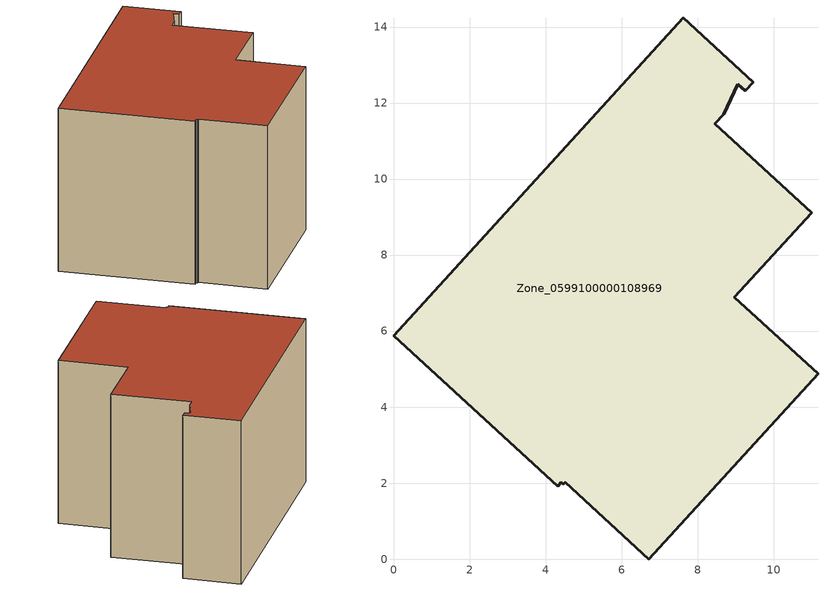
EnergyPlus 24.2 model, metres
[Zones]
Zone_0599100000108969
 floor ground (C_G): 9.06,12.5 8.68,11.7 8.45,11.45 11,9.11 8.96,6.89 11.17,4.87 6.72,0 4.52,2.02 4.47,1.97 4.42,2.02 4.32,1.92 0,5.87 7.63,14.24 9.47,12.55 9.26,12.32 z0
 wall outside (C_F): 6.72,0 11.17,4.87 8.96,6.89 11,9.11 8.45,11.45 8.68,11.7 9.06,12.5 9.26,12.32 9.47,12.55 7.63,14.24 0,5.87 4.32,1.92 4.42,2.02 4.47,1.97 4.52,2.02 6.72,0 z0:7.34
 roof outside (C_R): 8.68,11.7 9.06,12.5 9.26,12.32 9.47,12.55 7.63,14.24 0,5.87 4.32,1.92 4.42,2.02 4.47,1.97 4.52,2.02 6.72,0 11.17,4.87 8.96,6.89 11,9.11 8.45,11.45 z7.34
[BUILDING]
Pand.0599100000108969: North Axis=0; Terrain=City; Loads Convergence Tolerance Value=0.04; Temperature Convergence Tolerance Value=0.4; Solar Distribution=FullExterior; Maximum Number of Warmup Days=25; Minimum Number of Warmup Days=1
[Site:Location]
Rotterdam.The.Hague.AP_ZH_NLD Design_Conditions: Latitude=51.96; Longitude=4.45; Time Zone=1; Elevation=-4.5
[SITE:GROUNDTEMPERATURE:BUILDINGSURFACE]
18, 18, 18, 18, 18, 18, 18, 18, 18, 18, 18, 18
[MATERIAL] Thermal Absorptance=0.9; Solar Absorptance=0.7; Visible Absorptance=0.7
Name | Roughness | Thickness | Conductivity | Density | Specific Heat
G.TC.1975-1991 | MediumSmooth | 0.15 | 0.288461 | 540 | 1210
F.TC.1975-1991 | Rough | 0.3 | 0.230769 | 1920 | 840
R.TC.1975-1991 | MediumRough | 0.2 | 0.153846 | 1500 | 1000
[CONSTRUCTION]
C_G: G.TC.1975-1991
C_F: F.TC.1975-1991
C_R: R.TC.1975-1991
[ZONE]
Zone_0599100000108969: Type=1; Multiplier=1; Ceiling Height=Autocalculate; Volume=Autocalculate; Floor Area=autocalculate; Part of Total Floor Area=Yes
[ZONEINFILTRATION:DESIGNFLOWRATE]
Infil_Zone_0599100000108969: Zone or ZoneList or Space or SpaceList=Zone_0599100000108969; Schedule=AlwaysOn; Design Flow Rate Calculation Method=Flow/Area; Flow Rate per Floor Area=0.003; Constant Term Coefficient=1; Temperature Term Coefficient=0; Velocity Term Coefficient=0; Velocity Squared Term Coefficient=0
[HVACTEMPLATE:ZONE:IDEALLOADSAIRSYSTEM]
Zone_0599100000108969: Maximum Heating Supply Air Temperature=50; Minimum Cooling Supply Air Temperature=13; Maximum Heating Supply Air Humidity Ratio=0.0156; Minimum Cooling Supply Air Humidity Ratio=0.0077; Heating Limit=NoLimit; Cooling Limit=NoLimit; Dehumidification Control Type=ConstantSensibleHeatRatio; Cooling Sensible Heat Ratio=0.7; Dehumidification Setpoint=60; Humidification Control Type=None; Humidification Setpoint=30; Outdoor Air Method=None; Outdoor Air Flow Rate per Person=0.00944; Outdoor Air Flow Rate per Zone Floor Area=0; Outdoor Air Flow Rate per Zone=0; Demand Controlled Ventilation Type=None; Outdoor Air Economizer Type=NoEconomizer; Heat Recovery Type=None; Sensible Heat Recovery Effectiveness=0.7; Latent Heat Recovery Effectiveness=0.65
[ZONECONTROL:THERMOSTAT]
ThermostatControl_Zone_0599100000108969: Zone or ZoneList=Zone_0599100000108969; Control Type Schedule=DualSetpointControlType; Control 1=Thermostat_Zone_0599100000108969; Temperature Difference Between Cutout And Setpoint=0
[THERMOSTATSETPOINT:DUALSETPOINT]
Thermostat_Zone_0599100000108969: Heating Setpoint Temperature Schedule=HeatingSetpoint_Zone_0599100000108969; Cooling Setpoint Temperature Schedule=CoolingSetpoint_Zone_0599100000108969
[SCHEDULE:COMPACT]
HeatingSetpoint_Zone_0599100000108969: Through: 12/31, For: AllDays, Until: 24:00, 21
CoolingSetpoint_Zone_0599100000108969: Through: 12/31, For: AllDays, Until: 24:00, 24
DualSetpointControlType: Through: 12/31, For: AllDays, Until: 24:00, 4
AlwaysOn: Through: 12/31, For: AllDays, Until: 24:00, 1
